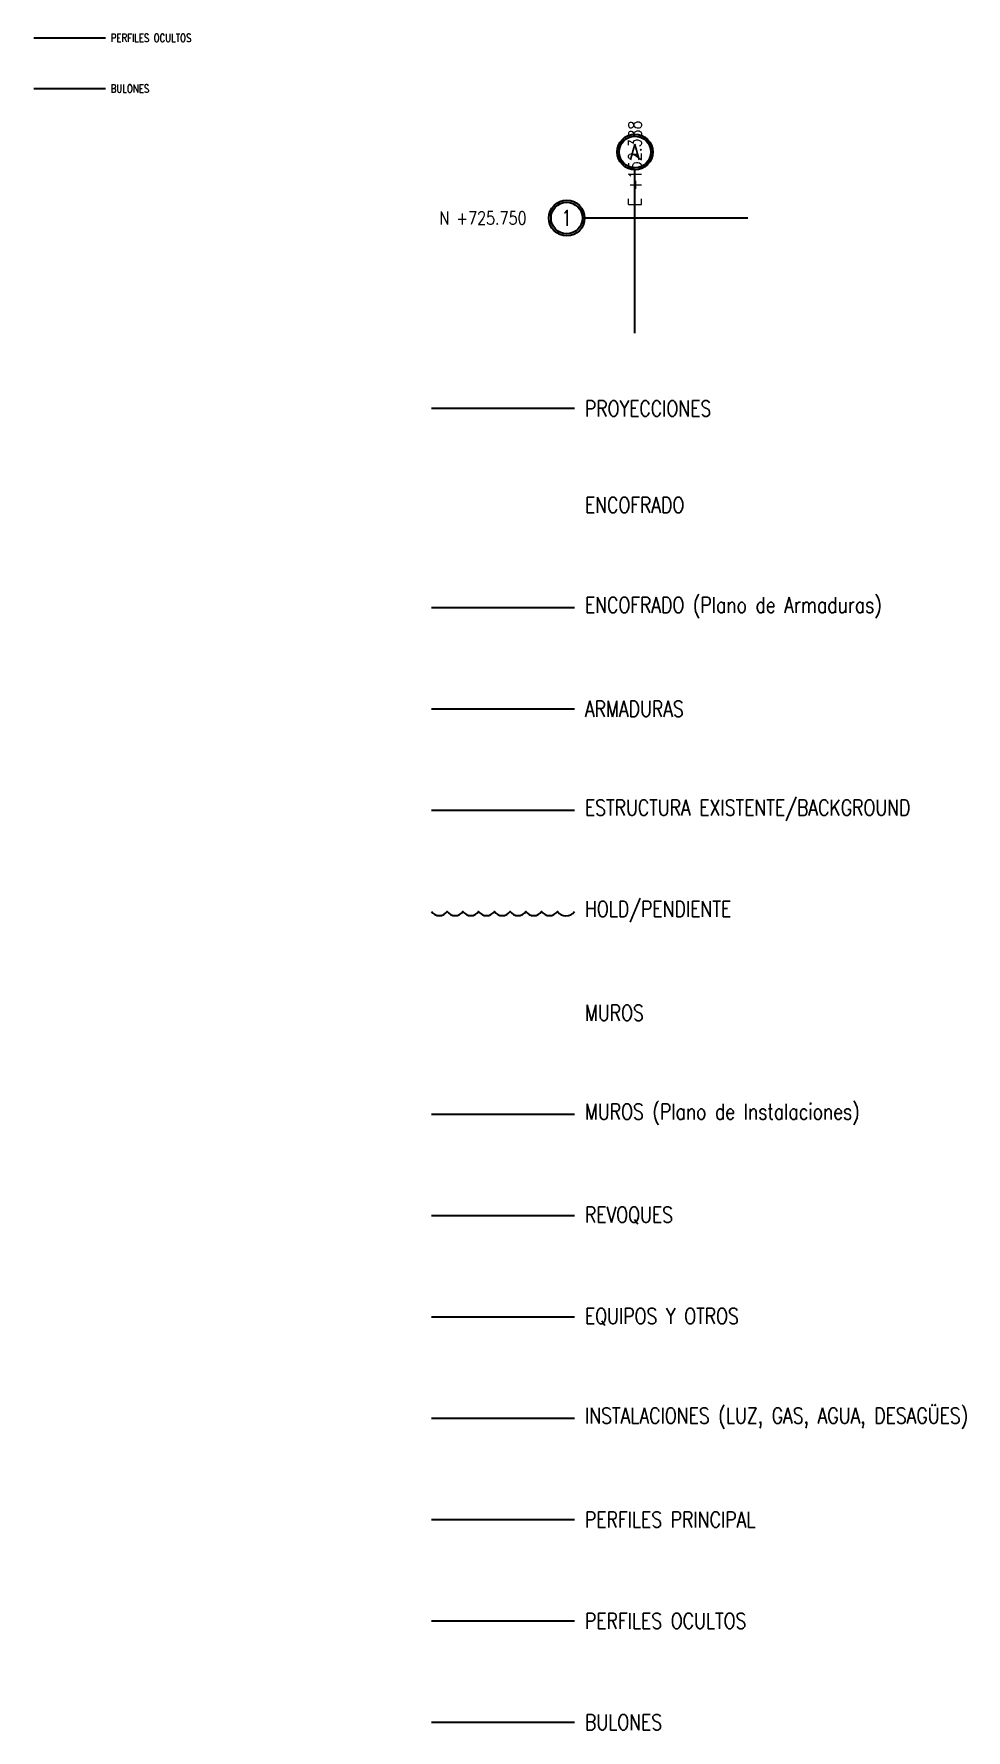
# Model space of a CAD drawing. Header units: millimetres. Extents: x -725228 to 10849, y -8846583 to 5995.
# Drawn here: x -785 to -430, y -322 to 325 of the extents above; entities that cross this region are included whole.
import ezdxf

# ---------------------------------------------------------------- set-up
doc = ezdxf.new("R2010")
doc.units = ezdxf.units.MM
doc.linetypes.add('CENTER', pattern=[50.8, 31.75, -6.35, 6.35, -6.35])
doc.linetypes.add('HIDDEN', pattern=[9.525, 6.35, -3.175])
for name, color, linetype in [('CI-Armaduras', 4, 'Continuous'), ('CI-Encofrados', 2, 'Continuous'), ('CI-Equipamiento', 253, 'Continuous'), ('CI-I.S. Agua Caliente', 6, 'Continuous'), ('CI-Proyecciones', 1, 'HIDDEN'), ('CI-Revoques', 2, 'Continuous'), ('ES-Perfil-Oculto', 1, 'HIDDEN'), ('ES-Perfiles-f', 2, 'Continuous'), ('ES-Perfiles-g', 4, 'Continuous'), ('GE-Background', 252, 'Continuous'), ('GE-Ejes', 1, 'CENTER'), ('GE-Titulos', 4, 'Continuous'), ('PENDIENTE', 6, 'Continuous')]:
    doc.layers.add(name, color=color, linetype=linetype)
doc.styles.add('Romans', font='romans.shx', dxfattribs={"width": 0.8})
doc.styles.add('Romans PF', font='romans.shx', dxfattribs={"width": 0.8})

msp = doc.modelspace()

# ---------------------------------------------------------------- linework, layer by layer
at = {"layer": 'CI-Armaduras'}
msp.add_line((-633.317, 67.241), (-578.805, 67.241), dxfattribs=at)
at = {"layer": 'CI-Encofrados'}
msp.add_line((-633.317, 105.881), (-578.805, 105.881), dxfattribs=at)
at = {"layer": 'CI-Equipamiento'}
msp.add_line((-633.317, -164.599), (-578.805, -164.599), dxfattribs=at)
at = {"layer": 'CI-I.S. Agua Caliente'}
msp.add_line((-633.317, -203.239), (-578.805, -203.239), dxfattribs=at)
at = {"layer": 'CI-Proyecciones', "ltscale": 100}
msp.add_line((-578.805, 181.77), (-633.317, 181.77), dxfattribs=at)
at = {"layer": 'CI-Revoques'}
for p, q in [((-633.317, -87.319), (-578.805, -87.319)), ((-633.317, -125.959), (-578.805, -125.959))]:
    msp.add_line(p, q, dxfattribs=at)
at = {"layer": 'ES-Perfil-Oculto', "ltscale": 100}
for p, q in [((-784.802, 323.095), (-757.546, 323.095)), ((-633.317, -280.519), (-578.805, -280.519))]:
    msp.add_line(p, q, dxfattribs=at)
at = {"layer": 'ES-Perfiles-f'}
for p, q in [((-784.802, 303.775), (-757.546, 303.775)), ((-633.317, -319.159), (-578.805, -319.159))]:
    msp.add_line(p, q, dxfattribs=at)
at = {"layer": 'ES-Perfiles-g'}
msp.add_line((-633.317, -241.879), (-578.805, -241.879), dxfattribs=at)
at = {"layer": 'GE-Background'}
msp.add_line((-633.317, 28.601), (-578.805, 28.601), dxfattribs=at)
at = {"layer": 'GE-Ejes', "ltscale": 1000}
for p, q in [((-555.75, 210.55), (-555.75, 272.761)), ((-512.739, 254.381), (-574.95, 254.381))]:
    msp.add_line(p, q, dxfattribs=at)
at = {"layer": 'GE-Ejes', "color": 3, "linetype": 'ByBlock'}
for centre, radius in [((-555.75, 279.561), 6.8), ((-555.75, 279.561), 6), ((-581.75, 254.381), 6.8), ((-581.75, 254.381), 6)]:
    msp.add_circle(centre, radius, dxfattribs=at)
at = {"layer": 'PENDIENTE'}
msp.add_lwpolyline([(-633.317, -10.039, 0.5205671), (-627.317, -10.039, 0.5205671), (-621.317, -10.039, 0.5205671), (-615.317, -10.039, 0.5205671), (-609.317, -10.039, 0.5205671), (-603.317, -10.039, 0.5205671), (-597.317, -10.039, 0.5205671), (-591.317, -10.039, 0.5205671), (-585.317, -10.039, 0.5205671), (-578.805, -10.039, 0.5205671)], format="xyb", dxfattribs=at)

# ---------------------------------------------------------------- texts
at = {"layer": 'GE-Ejes', "color": 2, "insert": (-555.75, 291.561), "char_height": 5, "attachment_point": 6, "rotation": 90, "style": 'Romans'}
msp.add_mtext('E +152.388', dxfattribs=at)
at = {"layer": 'GE-Ejes', "color": 3, "char_height": 6, "width": 5.33333, "attachment_point": 5, "style": 'Romans'}
for s, insert in [('A', (-555.75, 279.561)), ('1', (-581.75, 254.381))]:
    msp.add_mtext(s, dxfattribs=dict(at, insert=insert))
at = {"layer": 'GE-Ejes', "color": 2, "insert": (-593.75, 254.381), "char_height": 5, "attachment_point": 4, "style": 'Romans'}
msp.add_mtext('\\pi-36.571;N +725.750', dxfattribs=at)
at = {"layer": 'GE-Titulos', "attachment_point": 4, "line_spacing_factor": 1.200001, "style": 'Romans PF'}
for s, insert, char_height, width in [('{\\H0.75x;PERFILES OCULTOS}', (-755.546, 323.095), 4, 285.42233), ('{\\H0.75x;BULONES}', (-755.546, 303.775), 4, 285.42233), ('{\\H0.75x;PROYECCIONES}', (-574.805, 181.77), 8, 570.84466), ('{\\H0.75x;ENCOFRADO}', (-574.805, 144.961), 8, 570.84466), ('{\\H0.75x;ENCOFRADO (Plano de Armaduras)}', (-574.805, 105.881), 8, 570.84466), ('{\\H0.75x;ARMADURAS}', (-574.805, 67.241), 8, 570.84466), ('{\\H0.75x;ESTRUCTURA EXISTENTE/BACKGROUND}', (-574.805, 28.601), 8, 570.84466), ('{\\H0.75x;HOLD/PENDIENTE}', (-574.805, -10.039), 8, 570.84466), ('{\\H0.75x;MUROS}', (-574.805, -48.679), 8, 570.84466), ('{\\H0.75x;MUROS (Plano de Instalaciones)}', (-574.805, -87.319), 8, 570.84466), ('{\\H0.75x;REVOQUES}', (-574.805, -125.959), 8, 570.84466), ('{\\H0.75x;EQUIPOS Y OTROS}', (-574.805, -164.599), 8, 570.84466), ('{\\H0.75x;INSTALACIONES (LUZ, GAS, AGUA, DESAGÜES)}', (-574.805, -203.239), 8, 570.84466), ('{\\H0.75x;PERFILES PRINCIPAL}', (-574.805, -241.879), 8, 570.84466), ('{\\H0.75x;PERFILES OCULTOS}', (-574.805, -280.519), 8, 570.84466), ('{\\H0.75x;BULONES}', (-574.805, -319.159), 8, 570.84466)]:
    msp.add_mtext(s, dxfattribs=dict(at, insert=insert, char_height=char_height, width=width))

doc.saveas('drawing.dxf')
